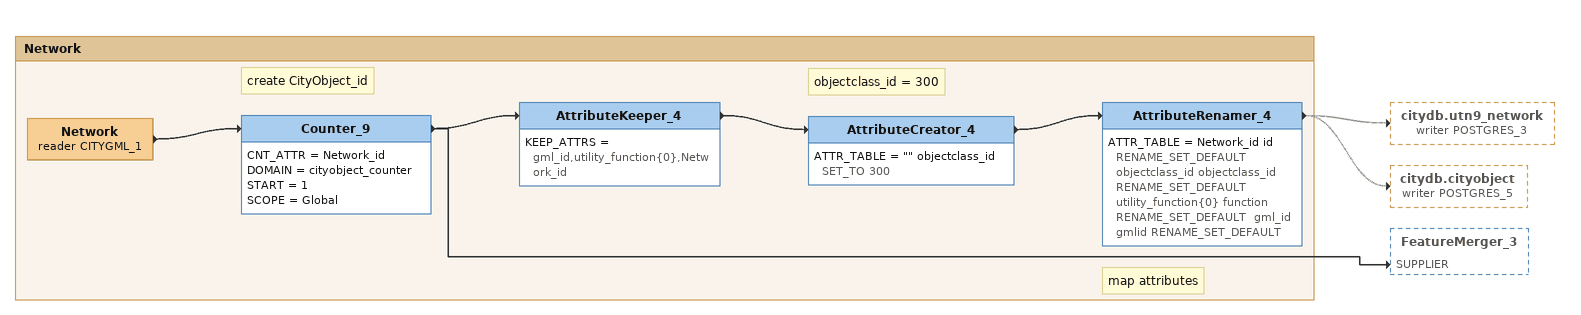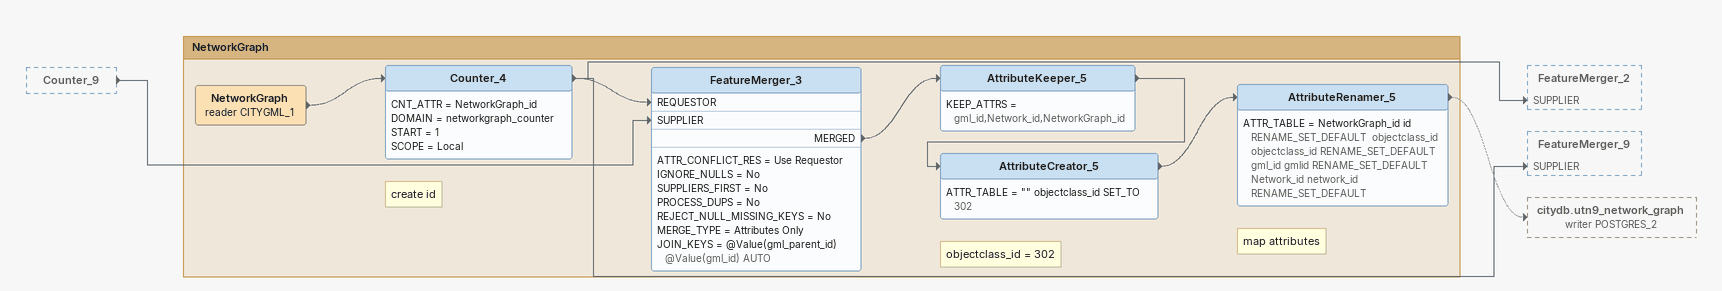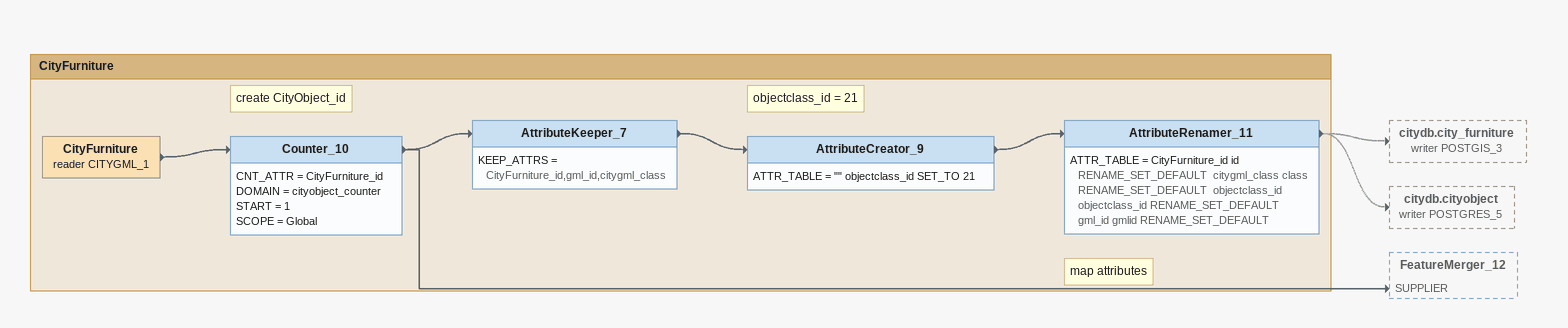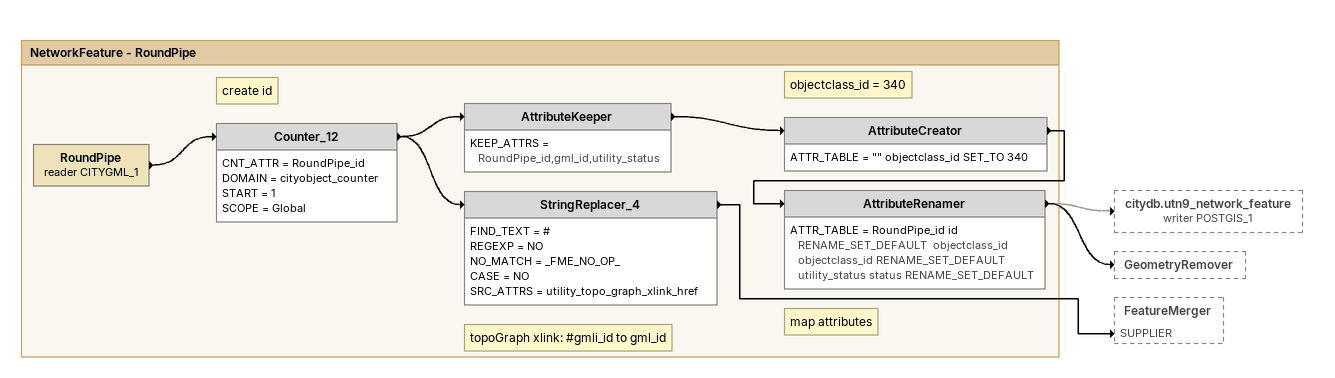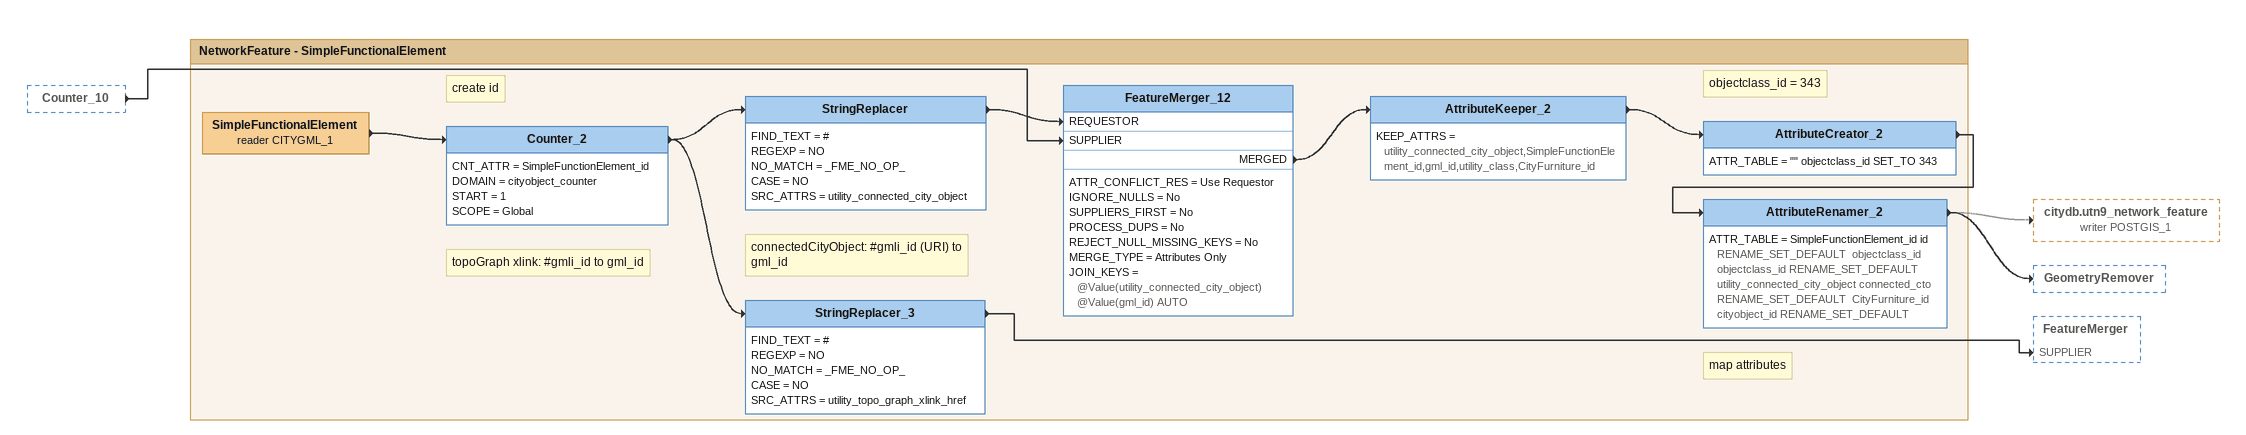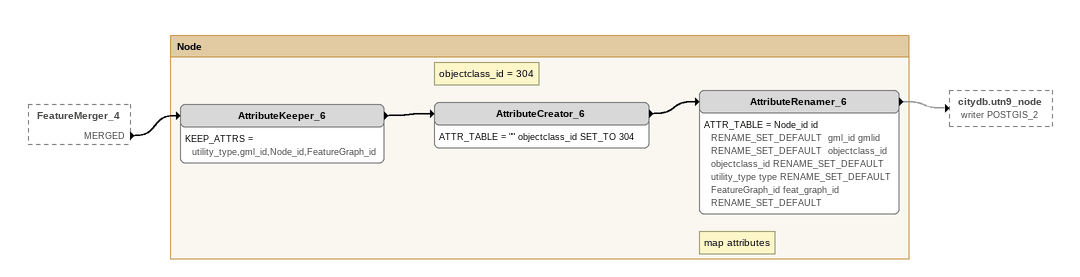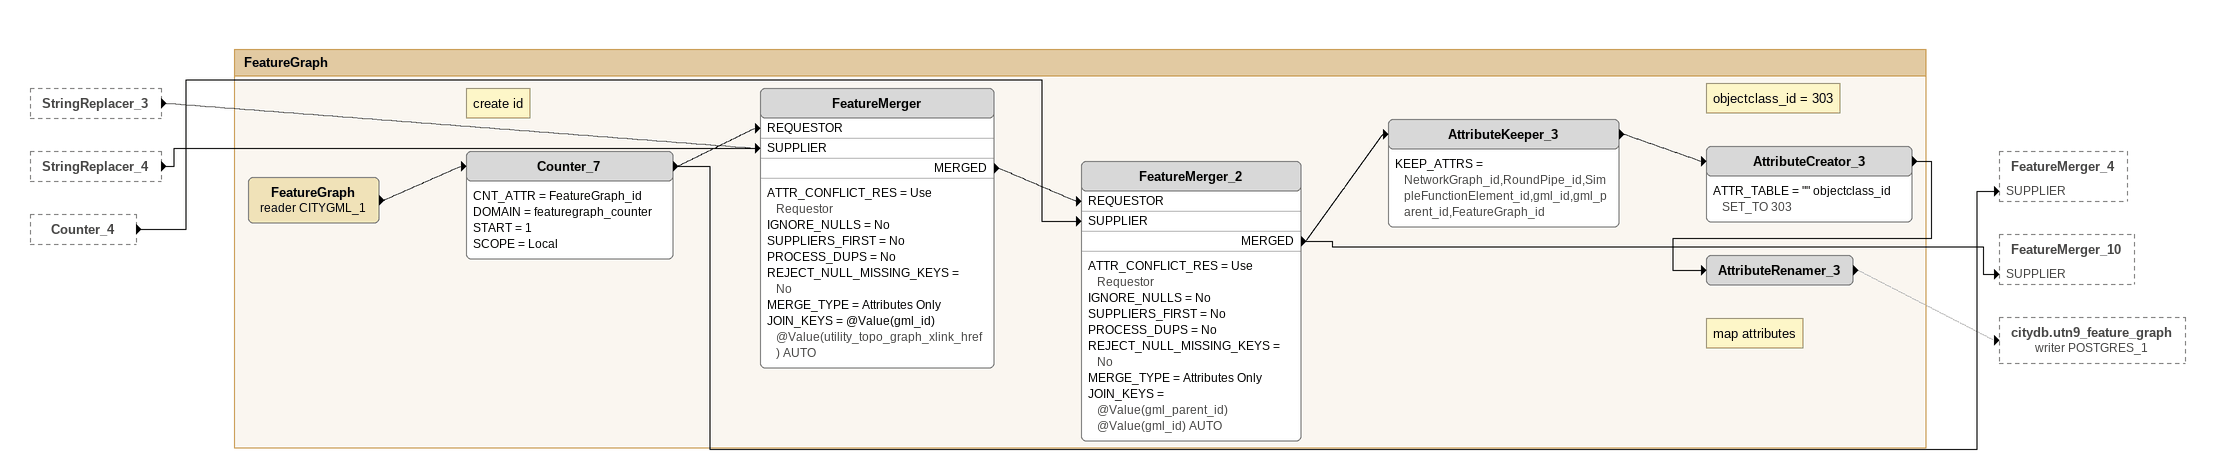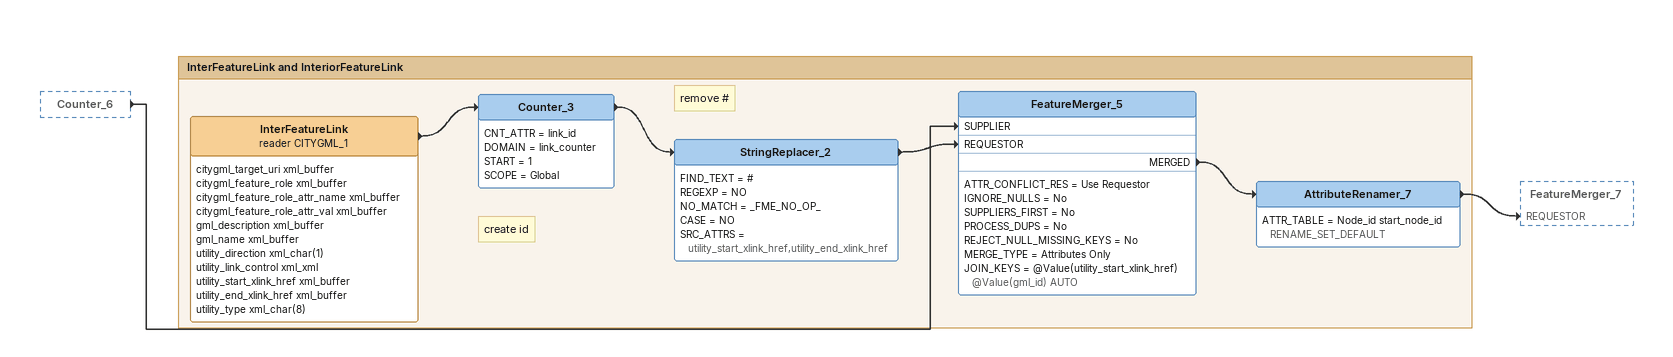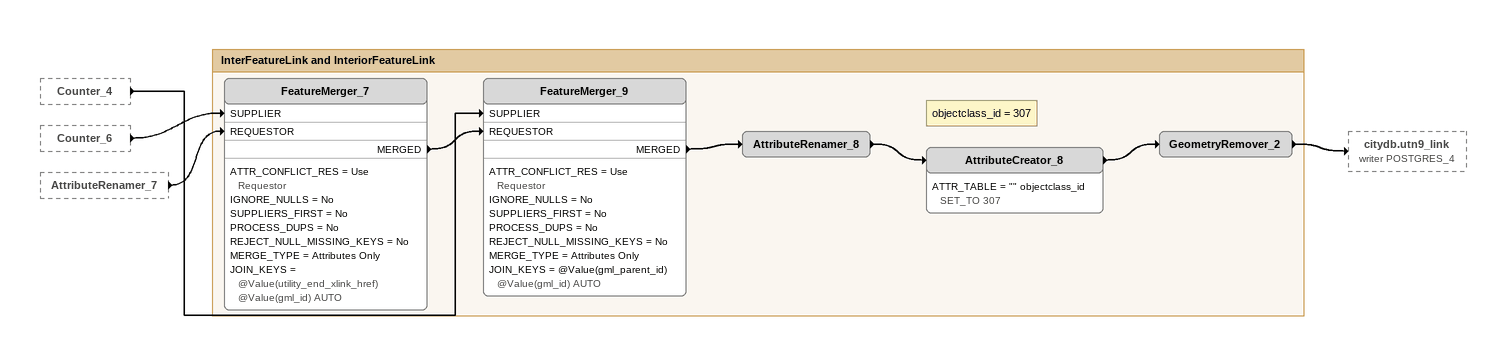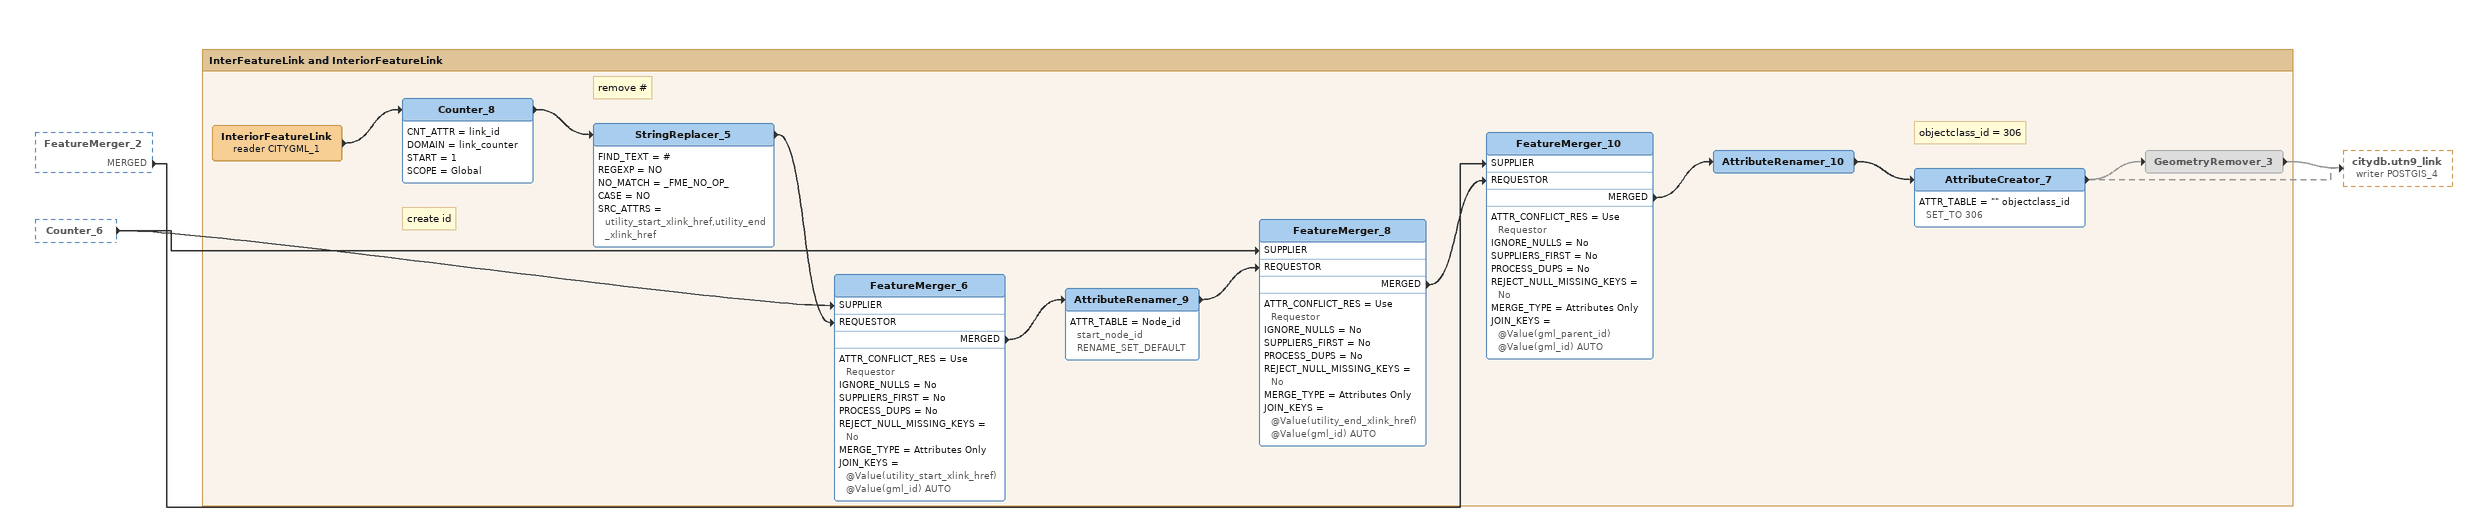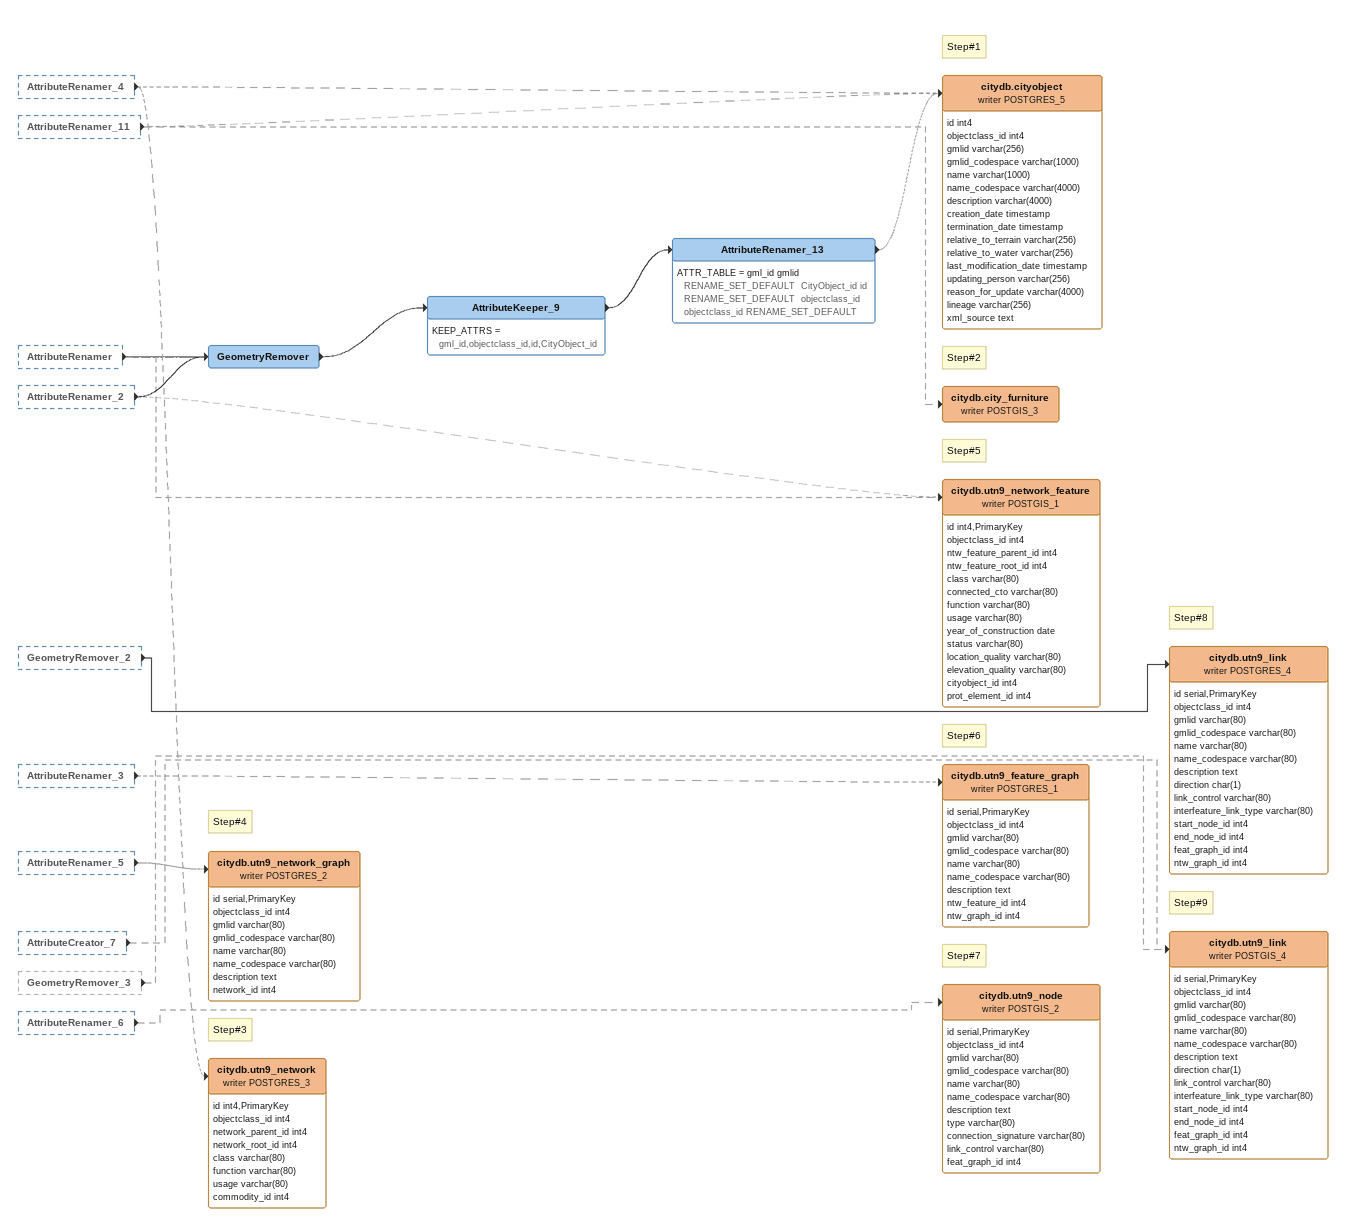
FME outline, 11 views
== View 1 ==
Bookmark: Network
Network (reader CITYGML_1)
    -> Counter_9
Note: create CityObject_id
Counter_9
    CNT_ATTR = Network_id
    DOMAIN = cityobject_counter
    START = 1
    SCOPE = Global
    -> FeatureMerger_3 [SUPPLIER]
    -> AttributeKeeper_4
AttributeKeeper_4
    KEEP_ATTRS = gml_id,utility_function{0},Network_id
    -> AttributeCreator_4
Note: objectclass_id = 300
AttributeCreator_4
    ATTR_TABLE = "" objectclass_id SET_TO 300
    -> AttributeRenamer_4
Note: map attributes
AttributeRenamer_4
    ATTR_TABLE = Network_id id RENAME_SET_DEFAULT  objectclass_id objectclass_id RENAME_SET_DEFAULT  utility_function{0} function RENAME_SET_DEFAULT  gml_id gmlid RENAME_SET_DEFAULT
    -> citydb.utn9_network (writer POSTGRES_3) [off]
    -> citydb.cityobject (writer POSTGRES_5) [off]

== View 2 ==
Counter_9 [outside]
    -> FeatureMerger_3 [SUPPLIER]

Bookmark: NetworkGraph
NetworkGraph (reader CITYGML_1)
    -> Counter_4
Note: create id
Counter_4
    CNT_ATTR = NetworkGraph_id
    DOMAIN = networkgraph_counter
    START = 1
    SCOPE = Local
    -> FeatureMerger_2 [SUPPLIER]
    -> FeatureMerger_3 [REQUESTOR]
    -> FeatureMerger_9 [SUPPLIER]
FeatureMerger_3
    ATTR_CONFLICT_RES = Use Requestor
    IGNORE_NULLS = No
    SUPPLIERS_FIRST = No
    PROCESS_DUPS = No
    REJECT_NULL_MISSING_KEYS = No
    MERGE_TYPE = Attributes Only
    JOIN_KEYS = @Value(gml_parent_id) @Value(gml_id) AUTO
    MERGED -> AttributeKeeper_5
AttributeKeeper_5
    KEEP_ATTRS = gml_id,Network_id,NetworkGraph_id
    -> AttributeCreator_5
Note: objectclass_id = 302
AttributeCreator_5
    ATTR_TABLE = "" objectclass_id SET_TO 302
    -> AttributeRenamer_5
Note: map attributes
AttributeRenamer_5
    ATTR_TABLE = NetworkGraph_id id RENAME_SET_DEFAULT  objectclass_id objectclass_id RENAME_SET_DEFAULT  gml_id gmlid RENAME_SET_DEFAULT  Network_id network_id RENAME_SET_DEFAULT
    -> citydb.utn9_network_graph (writer POSTGRES_2) [off]

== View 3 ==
Bookmark: CityFurniture
CityFurniture (reader CITYGML_1)
    -> Counter_10
Note: create CityObject_id
Counter_10
    CNT_ATTR = CityFurniture_id
    DOMAIN = cityobject_counter
    START = 1
    SCOPE = Global
    -> FeatureMerger_12 [SUPPLIER]
    -> AttributeKeeper_7
AttributeKeeper_7
    KEEP_ATTRS = CityFurniture_id,gml_id,citygml_class
    -> AttributeCreator_9
Note: objectclass_id = 21
AttributeCreator_9
    ATTR_TABLE = "" objectclass_id SET_TO 21
    -> AttributeRenamer_11
Note: map attributes
AttributeRenamer_11
    ATTR_TABLE = CityFurniture_id id RENAME_SET_DEFAULT  citygml_class class RENAME_SET_DEFAULT  objectclass_id objectclass_id RENAME_SET_DEFAULT  gml_id gmlid RENAME_SET_DEFAULT
    -> citydb.city_furniture (writer POSTGIS_3) [off]
    -> citydb.cityobject (writer POSTGRES_5) [off]

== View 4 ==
Bookmark: NetworkFeature - RoundPipe
RoundPipe (reader CITYGML_1)
    -> Counter_12
Note: create id
Counter_12
    CNT_ATTR = RoundPipe_id
    DOMAIN = cityobject_counter
    START = 1
    SCOPE = Global
    -> AttributeKeeper
    -> StringReplacer_4
AttributeKeeper
    KEEP_ATTRS = RoundPipe_id,gml_id,utility_status
    -> AttributeCreator
Note: objectclass_id = 340
AttributeCreator
    ATTR_TABLE = "" objectclass_id SET_TO 340
    -> AttributeRenamer
Note: map attributes
AttributeRenamer
    ATTR_TABLE = RoundPipe_id id RENAME_SET_DEFAULT  objectclass_id objectclass_id RENAME_SET_DEFAULT  utility_status status RENAME_SET_DEFAULT
    -> citydb.utn9_network_feature (writer POSTGIS_1) [off]
    -> GeometryRemover
Note: topoGraph xlink: #gmli_id to gml_id
StringReplacer_4
    FIND_TEXT = #
    REGEXP = NO
    NO_MATCH = _FME_NO_OP_
    CASE = NO
    SRC_ATTRS = utility_topo_graph_xlink_href
    -> FeatureMerger [SUPPLIER]

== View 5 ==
Counter_10 [outside]
    -> FeatureMerger_12 [SUPPLIER]

Bookmark: NetworkFeature - SimpleFunctionalElement
SimpleFunctionalElement (reader CITYGML_1)
    -> Counter_2
Note: create id
Counter_2
    CNT_ATTR = SimpleFunctionElement_id
    DOMAIN = cityobject_counter
    START = 1
    SCOPE = Global
    -> StringReplacer_3
    -> StringReplacer
Note: connectedCityObject: #gmli_id (URI) to gml_id
StringReplacer
    FIND_TEXT = #
    REGEXP = NO
    NO_MATCH = _FME_NO_OP_
    CASE = NO
    SRC_ATTRS = utility_connected_city_object
    -> FeatureMerger_12 [REQUESTOR]
Note: topoGraph xlink: #gmli_id to gml_id
StringReplacer_3
    FIND_TEXT = #
    REGEXP = NO
    NO_MATCH = _FME_NO_OP_
    CASE = NO
    SRC_ATTRS = utility_topo_graph_xlink_href
    -> FeatureMerger [SUPPLIER]
FeatureMerger_12
    ATTR_CONFLICT_RES = Use Requestor
    IGNORE_NULLS = No
    SUPPLIERS_FIRST = No
    PROCESS_DUPS = No
    REJECT_NULL_MISSING_KEYS = No
    MERGE_TYPE = Attributes Only
    JOIN_KEYS = @Value(utility_connected_city_object) @Value(gml_id) AUTO
    MERGED -> AttributeKeeper_2
AttributeKeeper_2
    KEEP_ATTRS = utility_connected_city_object,SimpleFunctionElement_id,gml_id,utility_class,CityFurniture_id
    -> AttributeCreator_2
Note: objectclass_id = 343
AttributeCreator_2
    ATTR_TABLE = "" objectclass_id SET_TO 343
    -> AttributeRenamer_2
Note: map attributes
AttributeRenamer_2
    ATTR_TABLE = SimpleFunctionElement_id id RENAME_SET_DEFAULT  objectclass_id objectclass_id RENAME_SET_DEFAULT  utility_connected_city_object connected_cto RENAME_SET_DEFAULT  CityFurniture_id cityobject_id RENAME_SET_DEFAULT
    -> citydb.utn9_network_feature (writer POSTGIS_1) [off]
    -> GeometryRemover

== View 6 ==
FeatureMerger_4 [outside]
    MERGED -> AttributeKeeper_6

Bookmark: Node
AttributeKeeper_6
    KEEP_ATTRS = utility_type,gml_id,Node_id,FeatureGraph_id
    -> AttributeCreator_6
Note: objectclass_id = 304
AttributeCreator_6
    ATTR_TABLE = "" objectclass_id SET_TO 304
    -> AttributeRenamer_6
Note: map attributes
AttributeRenamer_6
    ATTR_TABLE = Node_id id RENAME_SET_DEFAULT  gml_id gmlid RENAME_SET_DEFAULT  objectclass_id objectclass_id RENAME_SET_DEFAULT  utility_type type RENAME_SET_DEFAULT  FeatureGraph_id feat_graph_id RENAME_SET_DEFAULT
    -> citydb.utn9_node (writer POSTGIS_2) [off]

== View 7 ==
StringReplacer_3 [outside]
    -> FeatureMerger [SUPPLIER]
StringReplacer_4 [outside]
    -> FeatureMerger [SUPPLIER]
Counter_4 [outside]
    -> FeatureMerger_2 [SUPPLIER]

Bookmark: FeatureGraph
FeatureGraph (reader CITYGML_1)
    -> Counter_7
Note: create id
Counter_7
    CNT_ATTR = FeatureGraph_id
    DOMAIN = featuregraph_counter
    START = 1
    SCOPE = Local
    -> FeatureMerger [REQUESTOR]
    -> FeatureMerger_4 [SUPPLIER]
FeatureMerger
    ATTR_CONFLICT_RES = Use Requestor
    IGNORE_NULLS = No
    SUPPLIERS_FIRST = No
    PROCESS_DUPS = No
    REJECT_NULL_MISSING_KEYS = No
    MERGE_TYPE = Attributes Only
    JOIN_KEYS = @Value(gml_id) @Value(utility_topo_graph_xlink_href) AUTO
    MERGED -> FeatureMerger_2 [REQUESTOR]
FeatureMerger_2
    ATTR_CONFLICT_RES = Use Requestor
    IGNORE_NULLS = No
    SUPPLIERS_FIRST = No
    PROCESS_DUPS = No
    REJECT_NULL_MISSING_KEYS = No
    MERGE_TYPE = Attributes Only
    JOIN_KEYS = @Value(gml_parent_id) @Value(gml_id) AUTO
    MERGED -> AttributeKeeper_3
    MERGED -> FeatureMerger_10 [SUPPLIER]
AttributeKeeper_3
    KEEP_ATTRS = NetworkGraph_id,RoundPipe_id,SimpleFunctionElement_id,gml_id,gml_parent_id,FeatureGraph_id
    -> AttributeCreator_3
Note: objectclass_id = 303
AttributeCreator_3
    ATTR_TABLE = "" objectclass_id SET_TO 303
    -> AttributeRenamer_3
Note: map attributes
AttributeRenamer_3
    -> citydb.utn9_feature_graph (writer POSTGRES_1) [off]

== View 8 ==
Counter_6 [outside]
    -> FeatureMerger_5 [SUPPLIER]

Bookmark: InterFeatureLink and InteriorFeatureLink
InterFeatureLink (reader CITYGML_1)
    attributes: citygml_target_uri xml_buffer, citygml_feature_role xml_buffer, citygml_feature_role_attr_name xml_buffer, citygml_feature_role_attr_val xml_buffer, gml_description xml_buffer, gml_name xml_buffer, utility_direction xml_char(1), utility_link_control xml_xml, utility_start_xlink_href xml_buffer, utility_end_xlink_href xml_buffer, utility_type xml_char(8)
    -> Counter_3
Note: create id
Counter_3
    CNT_ATTR = link_id
    DOMAIN = link_counter
    START = 1
    SCOPE = Global
    -> StringReplacer_2
Note: remove #
StringReplacer_2
    FIND_TEXT = #
    REGEXP = NO
    NO_MATCH = _FME_NO_OP_
    CASE = NO
    SRC_ATTRS = utility_start_xlink_href,utility_end_xlink_href
    -> FeatureMerger_5 [REQUESTOR]
FeatureMerger_5
    ATTR_CONFLICT_RES = Use Requestor
    IGNORE_NULLS = No
    SUPPLIERS_FIRST = No
    PROCESS_DUPS = No
    REJECT_NULL_MISSING_KEYS = No
    MERGE_TYPE = Attributes Only
    JOIN_KEYS = @Value(utility_start_xlink_href) @Value(gml_id) AUTO
    MERGED -> AttributeRenamer_7
AttributeRenamer_7
    ATTR_TABLE = Node_id start_node_id RENAME_SET_DEFAULT
    -> FeatureMerger_7 [REQUESTOR]

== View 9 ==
Counter_4 [outside]
    -> FeatureMerger_9 [SUPPLIER]
Counter_6 [outside]
    -> FeatureMerger_7 [SUPPLIER]
AttributeRenamer_7 [outside]
    -> FeatureMerger_7 [REQUESTOR]

Bookmark: InterFeatureLink and InteriorFeatureLink
FeatureMerger_7
    ATTR_CONFLICT_RES = Use Requestor
    IGNORE_NULLS = No
    SUPPLIERS_FIRST = No
    PROCESS_DUPS = No
    REJECT_NULL_MISSING_KEYS = No
    MERGE_TYPE = Attributes Only
    JOIN_KEYS = @Value(utility_end_xlink_href) @Value(gml_id) AUTO
    MERGED -> FeatureMerger_9 [REQUESTOR]
FeatureMerger_9
    ATTR_CONFLICT_RES = Use Requestor
    IGNORE_NULLS = No
    SUPPLIERS_FIRST = No
    PROCESS_DUPS = No
    REJECT_NULL_MISSING_KEYS = No
    MERGE_TYPE = Attributes Only
    JOIN_KEYS = @Value(gml_parent_id) @Value(gml_id) AUTO
    MERGED -> AttributeRenamer_8
AttributeRenamer_8
    -> AttributeCreator_8
Note: objectclass_id = 307
AttributeCreator_8
    ATTR_TABLE = "" objectclass_id SET_TO 307
    -> GeometryRemover_2
GeometryRemover_2
    -> citydb.utn9_link (writer POSTGRES_4)

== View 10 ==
FeatureMerger_2 [outside]
    MERGED -> FeatureMerger_10 [SUPPLIER]
Counter_6 [outside]
    -> FeatureMerger_6 [SUPPLIER]
    -> FeatureMerger_8 [SUPPLIER]

Bookmark: InterFeatureLink and InteriorFeatureLink
InteriorFeatureLink (reader CITYGML_1)
    -> Counter_8
Note: create id
Counter_8
    CNT_ATTR = link_id
    DOMAIN = link_counter
    START = 1
    SCOPE = Global
    -> StringReplacer_5
Note: remove #
StringReplacer_5
    FIND_TEXT = #
    REGEXP = NO
    NO_MATCH = _FME_NO_OP_
    CASE = NO
    SRC_ATTRS = utility_start_xlink_href,utility_end_xlink_href
    -> FeatureMerger_6 [REQUESTOR]
FeatureMerger_6
    ATTR_CONFLICT_RES = Use Requestor
    IGNORE_NULLS = No
    SUPPLIERS_FIRST = No
    PROCESS_DUPS = No
    REJECT_NULL_MISSING_KEYS = No
    MERGE_TYPE = Attributes Only
    JOIN_KEYS = @Value(utility_start_xlink_href) @Value(gml_id) AUTO
    MERGED -> AttributeRenamer_9
AttributeRenamer_9
    ATTR_TABLE = Node_id start_node_id RENAME_SET_DEFAULT
    -> FeatureMerger_8 [REQUESTOR]
FeatureMerger_8
    ATTR_CONFLICT_RES = Use Requestor
    IGNORE_NULLS = No
    SUPPLIERS_FIRST = No
    PROCESS_DUPS = No
    REJECT_NULL_MISSING_KEYS = No
    MERGE_TYPE = Attributes Only
    JOIN_KEYS = @Value(utility_end_xlink_href) @Value(gml_id) AUTO
    MERGED -> FeatureMerger_10 [REQUESTOR]
FeatureMerger_10
    ATTR_CONFLICT_RES = Use Requestor
    IGNORE_NULLS = No
    SUPPLIERS_FIRST = No
    PROCESS_DUPS = No
    REJECT_NULL_MISSING_KEYS = No
    MERGE_TYPE = Attributes Only
    JOIN_KEYS = @Value(gml_parent_id) @Value(gml_id) AUTO
    MERGED -> AttributeRenamer_10
AttributeRenamer_10
    -> AttributeCreator_7
Note: objectclass_id = 306
AttributeCreator_7
    ATTR_TABLE = "" objectclass_id SET_TO 306
    -> GeometryRemover_3 [off]
    -> citydb.utn9_link (writer POSTGIS_4) [off]
GeometryRemover_3 [off]
    -> citydb.utn9_link (writer POSTGIS_4) [off]

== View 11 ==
AttributeRenamer_4 [outside]
    -> citydb.utn9_network (writer POSTGRES_3) [off]
    -> citydb.cityobject (writer POSTGRES_5) [off]
AttributeRenamer_11 [outside]
    -> citydb.city_furniture (writer POSTGIS_3) [off]
    -> citydb.cityobject (writer POSTGRES_5) [off]
AttributeRenamer [outside]
    -> citydb.utn9_network_feature (writer POSTGIS_1) [off]
    -> GeometryRemover
AttributeRenamer_2 [outside]
    -> citydb.utn9_network_feature (writer POSTGIS_1) [off]
    -> GeometryRemover
GeometryRemover_2 [outside]
    -> citydb.utn9_link (writer POSTGRES_4)
AttributeRenamer_3 [outside]
    -> citydb.utn9_feature_graph (writer POSTGRES_1) [off]
AttributeRenamer_5 [outside]
    -> citydb.utn9_network_graph (writer POSTGRES_2) [off]
AttributeCreator_7 [outside]
    -> citydb.utn9_link (writer POSTGIS_4) [off]
GeometryRemover_3 [outside]
    -> citydb.utn9_link (writer POSTGIS_4) [off]
AttributeRenamer_6 [outside]
    -> citydb.utn9_node (writer POSTGIS_2) [off]
Note: Step#7
citydb.utn9_node (writer POSTGIS_2)
    attributes: id serial,PrimaryKey, objectclass_id int4, gmlid varchar(80), gmlid_codespace varchar(80), name varchar(80), name_codespace varchar(80), description text, type varchar(80), connection_signature varchar(80), link_control varchar(80), feat_graph_id int4
Note: Step#6
citydb.utn9_feature_graph (writer POSTGRES_1)
    attributes: id serial,PrimaryKey, objectclass_id int4, gmlid varchar(80), gmlid_codespace varchar(80), name varchar(80), name_codespace varchar(80), description text, ntw_feature_id int4, ntw_graph_id int4
Note: Step#9
citydb.utn9_link (writer POSTGIS_4)
    attributes: id serial,PrimaryKey, objectclass_id int4, gmlid varchar(80), gmlid_codespace varchar(80), name varchar(80), name_codespace varchar(80), description text, direction char(1), link_control varchar(80), interfeature_link_type varchar(80), start_node_id int4, end_node_id int4, feat_graph_id int4, ntw_graph_id int4
Note: Step#8
citydb.utn9_link (writer POSTGRES_4)
    attributes: id serial,PrimaryKey, objectclass_id int4, gmlid varchar(80), gmlid_codespace varchar(80), name varchar(80), name_codespace varchar(80), description text, direction char(1), link_control varchar(80), interfeature_link_type varchar(80), start_node_id int4, end_node_id int4, feat_graph_id int4, ntw_graph_id int4
Note: Step#4
citydb.utn9_network_graph (writer POSTGRES_2)
    attributes: id serial,PrimaryKey, objectclass_id int4, gmlid varchar(80), gmlid_codespace varchar(80), name varchar(80), name_codespace varchar(80), description text, network_id int4
Note: Step#3
citydb.utn9_network (writer POSTGRES_3)
    attributes: id int4,PrimaryKey, objectclass_id int4, network_parent_id int4, network_root_id int4, class varchar(80), function varchar(80), usage varchar(80), commodity_id int4
Note: Step#2
citydb.city_furniture (writer POSTGIS_3)
Note: Step#5
citydb.utn9_network_feature (writer POSTGIS_1)
    attributes: id int4,PrimaryKey, objectclass_id int4, ntw_feature_parent_id int4, ntw_feature_root_id int4, class varchar(80), connected_cto varchar(80), function varchar(80), usage varchar(80), year_of_construction date, status varchar(80), location_quality varchar(80), elevation_quality varchar(80), cityobject_id int4, prot_element_id int4
GeometryRemover
    -> AttributeKeeper_9
AttributeKeeper_9
    KEEP_ATTRS = gml_id,objectclass_id,id,CityObject_id
    -> AttributeRenamer_13
AttributeRenamer_13
    ATTR_TABLE = gml_id gmlid RENAME_SET_DEFAULT  CityObject_id id RENAME_SET_DEFAULT  objectclass_id objectclass_id RENAME_SET_DEFAULT
    -> citydb.cityobject (writer POSTGRES_5) [off]
Note: Step#1
citydb.cityobject (writer POSTGRES_5)
    attributes: id int4, objectclass_id int4, gmlid varchar(256), gmlid_codespace varchar(1000), name varchar(1000), name_codespace varchar(4000), description varchar(4000), creation_date timestamp, termination_date timestamp, relative_to_terrain varchar(256), relative_to_water varchar(256), last_modification_date timestamp, updating_person varchar(256), reason_for_update varchar(4000), lineage varchar(256), xml_source text
